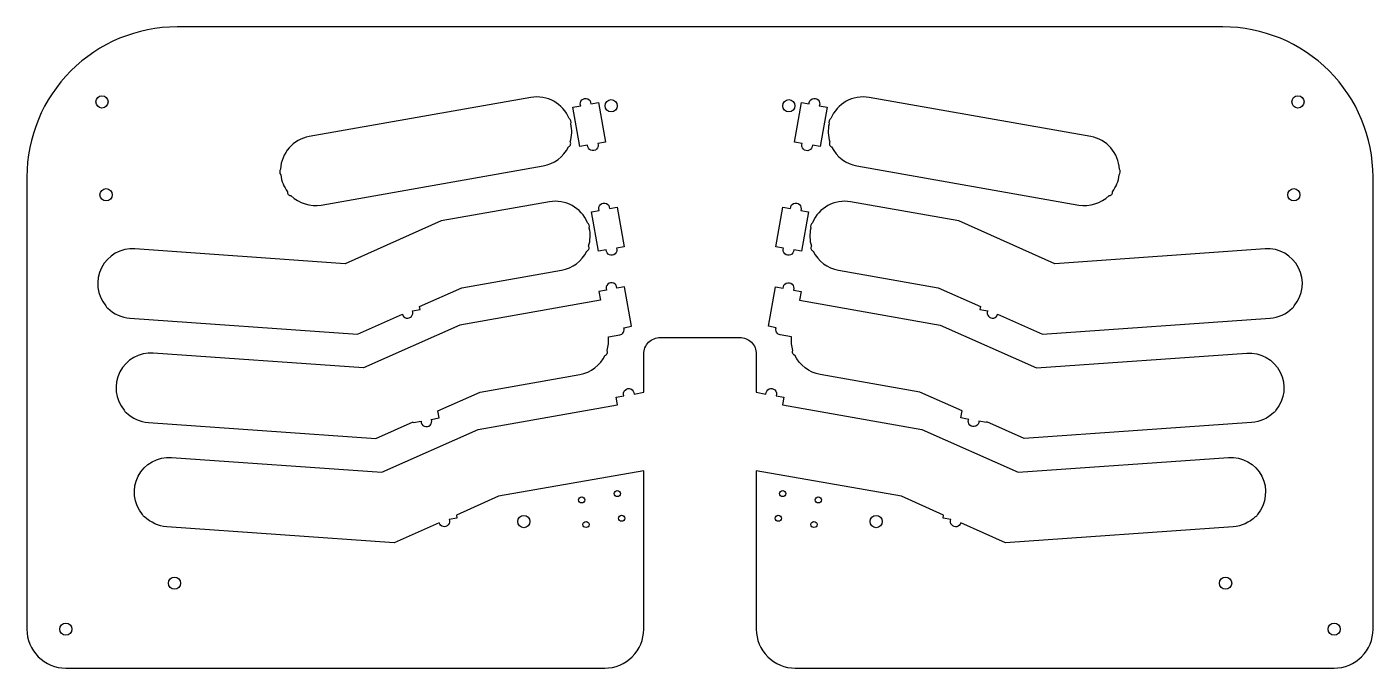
# Model space of a CAD drawing. Header units: millimetres. Extents: x -319 to -77, y 26 to 141.
import ezdxf

# ---------------------------------------------------------------- set-up
doc = ezdxf.new("R2010")
doc.units = ezdxf.units.MM
doc.layers.get('0').update_dxf_attribs({"linetype": 'CONTINUOUS'})

msp = doc.modelspace()

# ---------------------------------------------------------------- linework, layer by layer
for points in [[(-140.85, 60.74), (-103.05, 63.41, -0.661692), (-97.82, 53.16, -0.250271), (-98.2, 52.74, -0.180141), (-102.17, 50.94), (-143.09, 48.05), (-151.14, 51.64, -1.073427), (-152.94, 52.25), (-154.34, 52.5), (-154.25, 53.03), (-161.83, 56.41), (-187.92, 61.01), (-187.92, 32.51, 0.414214), (-180.92, 25.51), (-84.03, 25.51, 0.414214), (-77.03, 32.51), (-77.03, 113.86, 0.414214), (-104.03, 140.86), (-292.06, 140.86, 0.414214), (-319.06, 113.86), (-319.06, 32.51, 0.414214), (-312.06, 25.51), (-215.16, 25.51, 0.414214), (-208.16, 32.51), (-208.16, 61.01), (-234.25, 56.41), (-241.84, 53.03), (-241.75, 52.5), (-243.15, 52.25, -1.073427), (-244.94, 51.64), (-253, 48.05), (-293.92, 50.94, -0.180141), (-297.89, 52.74, -0.250271), (-298.27, 53.16, -0.661692), (-293.04, 63.41), (-255.23, 60.74), (-237.94, 68.45), (-212.88, 72.87), (-213.13, 74.24), (-211.72, 74.49, -1.252025), (-209.9, 74.81), (-208.16, 75.12), (-208.16, 82, -0.414214), (-205.16, 85), (-190.92, 85, -0.414214), (-187.92, 82), (-187.92, 75.12), (-186.19, 74.81, -1.252025), (-184.36, 74.49), (-182.96, 74.24), (-183.2, 72.87), (-158.15, 68.45)], [(-271.58, 110.51, 0.241573), (-266.13, 108.82), (-226.26, 115.85, 0.241573), (-221.71, 119.3, 0.479557), (-221.37, 120.17, 0.132322), (-221.26, 123.42, 0.335461), (-221.57, 124.39, 0.351814), (-228.43, 128.16), (-268.3, 121.13, 0.351814), (-273.46, 115.25, 0.335461), (-273.42, 114.22, 0.132322), (-272.2, 111.21, 0.479557)], [(-219.64, 119.34), (-220.89, 126.43), (-219.49, 126.67, -1.252025), (-217.67, 127), (-216.27, 127.24), (-215.01, 120.15), (-216.42, 119.91, -1.252025), (-218.24, 119.58)], [(-181.07, 120.15), (-179.82, 127.24), (-178.42, 127, -1.252025), (-176.59, 126.67), (-175.19, 126.43), (-176.44, 119.34), (-177.84, 119.58, -1.252025), (-179.67, 119.91)], [(-122.63, 115.25, 0.351814), (-127.79, 121.13), (-167.65, 128.16, 0.351814), (-174.51, 124.39, 0.335461), (-174.83, 123.42, 0.132322), (-174.71, 120.17, 0.479557), (-174.37, 119.3, 0.241573), (-169.82, 115.85), (-129.96, 108.82, 0.241573), (-124.5, 110.51, 0.479557), (-123.89, 111.21, 0.132322), (-122.67, 114.22, 0.335461)], [(-251.56, 89.16, 1.073426), (-249.76, 89.77), (-248.36, 90.02), (-248.46, 90.55), (-240.87, 93.93), (-222.95, 97.09, 0.241573), (-218.41, 100.54, 0.479557), (-218.07, 101.41, 0.132322), (-217.95, 104.66, 0.335461), (-218.26, 105.63, 0.351814), (-225.13, 109.4), (-244.55, 105.97), (-261.85, 98.26), (-299.65, 100.93, 0.661692), (-304.88, 90.68, 0.250271), (-304.5, 90.27, 0.180141), (-300.53, 88.46), (-259.61, 85.57)], [(-216.3, 100.51), (-217.55, 107.6), (-216.15, 107.85, -1.252025), (-214.32, 108.17), (-212.92, 108.42), (-211.67, 101.32), (-213.07, 101.08, -1.252025), (-214.9, 100.76)], [(-184.42, 101.32), (-183.17, 108.42), (-181.76, 108.17, -1.252025), (-179.94, 107.85), (-178.54, 107.6), (-179.79, 100.51), (-181.19, 100.76, -1.252025), (-183.02, 101.08)], [(-91.2, 90.68, 0.661692), (-96.43, 100.93), (-134.24, 98.26), (-151.53, 105.97), (-170.96, 109.4, 0.351814), (-177.82, 105.63, 0.335461), (-178.13, 104.66, 0.132322), (-178.02, 101.41, 0.479557), (-177.68, 100.54, 0.241573), (-173.13, 97.09), (-155.22, 93.93), (-147.63, 90.55), (-147.72, 90.02), (-146.32, 89.77, 1.073426), (-144.53, 89.16), (-136.47, 85.57), (-95.55, 88.46, 0.180141), (-91.58, 90.27, 0.250271)], [(-301.19, 71.51, 0.180141), (-297.22, 69.7), (-256.3, 66.81), (-249.6, 69.8), (-249.58, 69.7), (-248.18, 69.94, 1.252025), (-246.35, 70.26), (-244.95, 70.51), (-245.17, 71.78), (-237.56, 75.17), (-219.65, 78.33, 0.241573), (-215.1, 81.78, 0.479557), (-214.76, 82.65, 0.099084), (-214.51, 85.09), (-212.46, 85.45, 0.481111), (-211.75, 86.75), (-210.35, 87), (-211.6, 94.09), (-213, 93.84, 1.252025), (-214.83, 93.52), (-216.23, 93.28), (-215.95, 91.68), (-241.24, 87.21), (-258.54, 79.5), (-296.34, 82.17, 0.661692), (-301.58, 71.92, 0.250271)], [(-185.74, 87), (-184.49, 94.09), (-183.08, 93.84, -1.252025), (-181.26, 93.52), (-179.86, 93.28), (-180.14, 91.68), (-154.84, 87.21), (-137.54, 79.5), (-99.74, 82.17, -0.661692), (-94.51, 71.92, -0.250271), (-94.89, 71.51, -0.180141), (-98.86, 69.7), (-139.78, 66.81), (-146.49, 69.8), (-146.51, 69.7), (-147.91, 69.94, -1.252025), (-149.73, 70.26), (-151.13, 70.51), (-150.91, 71.78), (-158.53, 75.17), (-176.44, 78.33, -0.241573), (-180.99, 81.78, -0.479557), (-181.33, 82.65, -0.099084), (-181.57, 85.09), (-183.62, 85.45, -0.481111), (-184.33, 86.75)]]:
    msp.add_lwpolyline(points, format="xyb", close=True)
for centre, radius in [((-305.56, 127.36), 1.1), ((-90.53, 127.36), 1.1), ((-214.01, 126.68), 1.1), ((-182.07, 126.68), 1.1), ((-304.82, 110.67), 1.1), ((-91.27, 110.67), 1.1), ((-219.31, 55.77), 0.55), ((-212.91, 56.9), 0.55), ((-183.17, 56.9), 0.55), ((-176.77, 55.77), 0.55), ((-229.71, 51.87), 1.1), ((-218.53, 51.34), 0.55), ((-212.13, 52.47), 0.55), ((-183.96, 52.47), 0.55), ((-177.55, 51.34), 0.55), ((-166.37, 51.87), 1.1), ((-292.53, 40.79), 1.1), ((-103.55, 40.79), 1.1), ((-312.06, 32.51), 1.1), ((-84.03, 32.51), 1.1)]:
    msp.add_circle(centre, radius)

doc.saveas('drawing.dxf')
